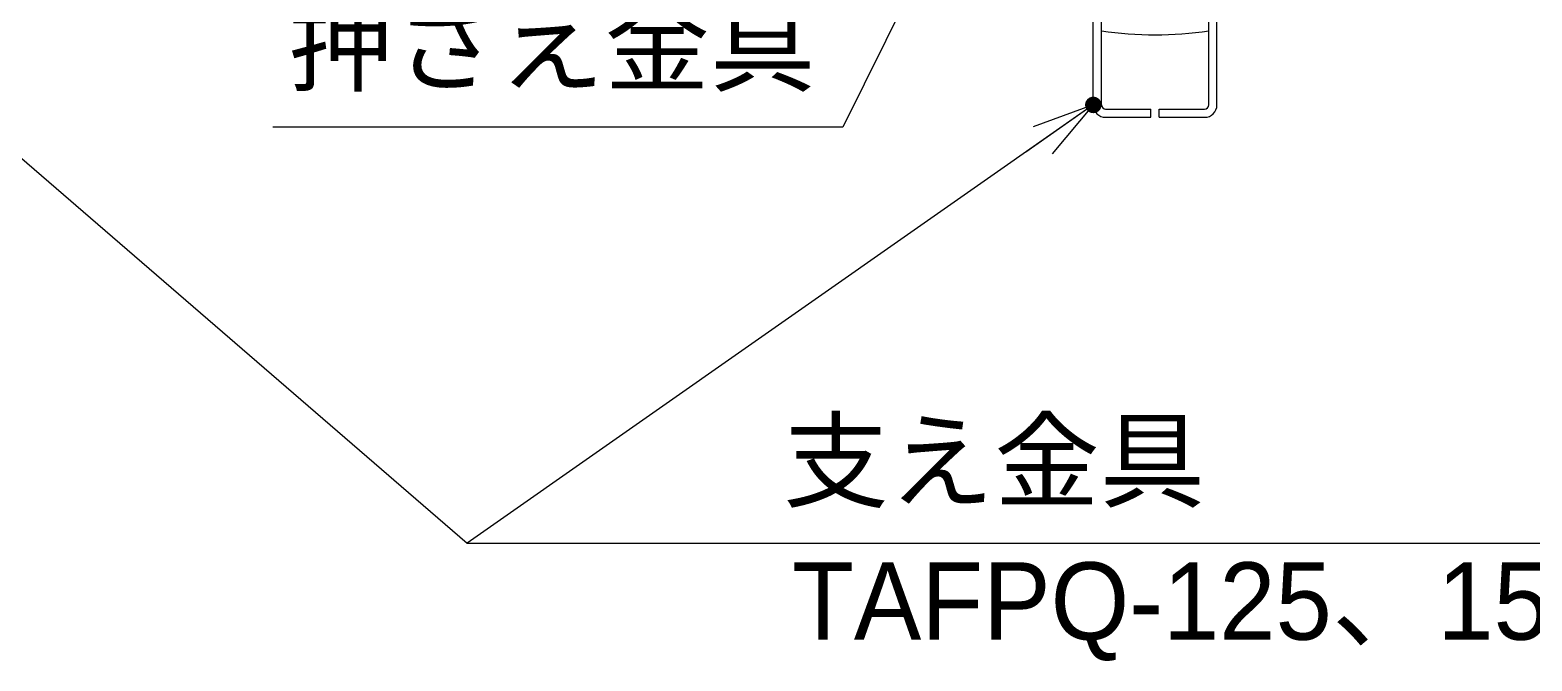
# Model space of a CAD drawing. Extents: x 443 to 1217, y -1921 to -677.
# Drawn here: x 1124.99 to 1173.54, y -1470.66 to -1450.27 of the extents above; entities that cross this region are included whole.
import ezdxf
from ezdxf.enums import TextEntityAlignment as Align

# ---------------------------------------------------------------- set-up
doc = ezdxf.new("R2010")
doc.units = 0
doc.header["$MEASUREMENT"] = 0
doc.layers.get('0').update_dxf_attribs({"linetype": 'CONTINUOUS'})
doc.layers.add('10', color=7, linetype='CONTINUOUS')
doc.layers.add('3', color=8, linetype='CONTINUOUS')
doc.styles.add('ｽﾀｲﾙ2', font='MS PGothic.ttf')

# ---------------------------------------------------------------- blocks, each defined once
blk = doc.blocks.new('OPEN330A')
at = {"color": 0}
for q in [(30, 8.0385), (30, -8.0385), (40, 0)]:
    blk.add_line((0, 0), q, dxfattribs=at)
blk = doc.blocks.new('NEGDOTSMALL')
at = {"color": 0, "const_width": 4}
blk.add_lwpolyline([(-2, 0, 1), (2, 0, 1), (-2, 0)], format="xyb", dxfattribs=at)

msp = doc.modelspace()

# ---------------------------------------------------------------- linework, layer by layer
at = {"color": 7, "linetype": 'Continuous'}
for p, q in [((1154.767, -1446.327), (1151.268, -1453.41)), ((1116.537, -1447.348), (1139.126, -1466.851)), ((1159.363, -1452.689), (1139.126, -1466.851)), ((1151.268, -1453.41), (1132.843, -1453.41)), ((1139.126, -1466.851), (1203.12, -1466.851))]:
    msp.add_line(p, q, dxfattribs=at)
at = {"layer": '3', "color": 3, "linetype": 'Continuous'}
for p, q in [((1159.363, -1452.689), (1159.363, -1449.052)), ((1159.629, -1452.689), (1159.629, -1449.052)), ((1163.092, -1452.689), (1163.092, -1449.076)), ((1163.359, -1452.689), (1163.359, -1449.026)), ((1159.762, -1452.822), (1161.227, -1452.822)), ((1161.227, -1453.088), (1161.227, -1452.822)), ((1161.494, -1453.088), (1161.494, -1452.822)), ((1161.494, -1452.822), (1162.959, -1452.822)), ((1159.762, -1453.088), (1161.227, -1453.088)), ((1161.494, -1453.088), (1162.959, -1453.088))]:
    msp.add_line(p, q, dxfattribs=at)
for centre, radius, start, end in [((1161.361, -1439.102), 11.322, 261.2026, 278.7974), ((1159.762, -1452.689), 0.4, 180, 270), ((1159.762, -1452.689), 0.133, 180, 270), ((1162.959, -1452.689), 0.133, 270, 0), ((1162.959, -1452.689), 0.4, 270, 0)]:
    msp.add_arc(centre, radius, start, end, dxfattribs=at)

# ---------------------------------------------------------------- block references
at = {"color": 7, "linetype": 'Continuous'}
for name, xscale, yscale, zscale, rotation in [('OPEN330A', 0.06660042304401832, 0.06660042304401832, 0.06660042304401832, 214.9857273557873), ('NEGDOTSMALL', 0.0666004230440183, 0.0666004230440183, 0.0666004230440183, 128.8241085764053)]:
    msp.add_blockref(name, (1159.363, -1452.689), dxfattribs=dict(at, xscale=xscale, yscale=yscale, zscale=zscale, rotation=rotation))

# ---------------------------------------------------------------- texts
at = {"layer": '10', "linetype": 'Continuous', "style": 'ｽﾀｲﾙ2'}
for tag, p in [('押さえ金具', (1133.331, -1452.744)), ('支え金具', (1149.339, -1466.185)), ('TAFPQ-125、150は２個使用します。', (1149.625, -1470.722))]:
    msp.add_attdef(tag, text='', height=2.5, dxfattribs=at).set_placement(p, align=Align.BOTTOM_LEFT)

doc.saveas('drawing.dxf')
